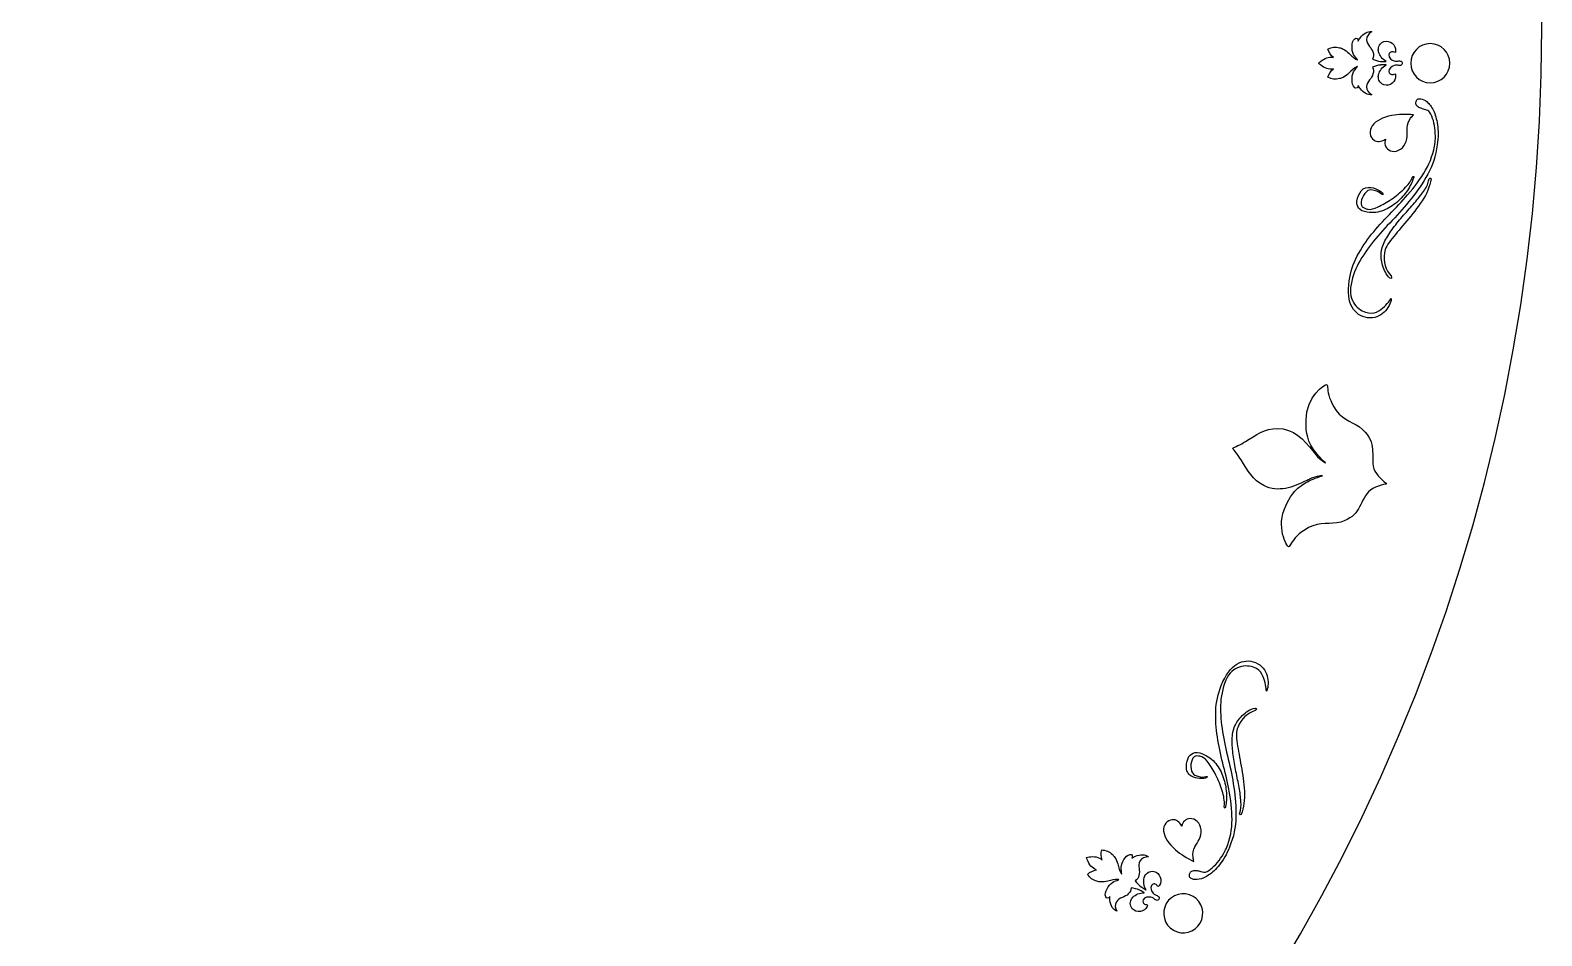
# Model space of a CAD drawing. Header units: centimetres. Extents: x -10.4 to 10.4, y -10.4 to 10.4.
# Drawn here: x 1.78 to 10.44, y -5.21 to -0.02 of the extents above; entities that cross this region are included whole.
import ezdxf

# ---------------------------------------------------------------- set-up
doc = ezdxf.new("R2010")
doc.units = ezdxf.units.CM
doc.header["$MEASUREMENT"] = 0
doc.layers.add('Camada 1', color=7, linetype='Continuous')

msp = doc.modelspace()

# ---------------------------------------------------------------- linework, layer by layer
at = {"layer": 'Camada 1'}
for points, knots in [([(-10.44189, 0), (-10.44189, 5.76691), (-5.76691, 10.44189), (0, 10.44189), (0, 10.44189), (5.76688, 10.44189), (10.44189, 5.76691), (10.44189, 0), (10.44189, 0), (10.44189, -5.76686), (5.76689, -10.44189), (0, -10.44189), (0, -10.44189), (-5.76691, -10.44189), (-10.44189, -5.76686), (-10.44189, 0)], [0, 0, 0, 0, 0.2, 0.2, 0.2, 0.2, 0.4, 0.4, 0.4, 0.4, 0.6, 0.6, 0.6, 0.6, 1, 1, 1, 1]), ([(9.64136, -0.20558), (9.64157, -0.19989), (9.63821, -0.19455), (9.63247, -0.19307), (9.63247, -0.19307), (9.62543, -0.19156), (9.61887, -0.19357), (9.61191, -0.19447), (9.61191, -0.19447), (9.6067, -0.19518), (9.60151, -0.19413), (9.59646, -0.19256), (9.59646, -0.19256), (9.5808, -0.18777), (9.56479, -0.17518), (9.56534, -0.15756), (9.56534, -0.15756), (9.5655, -0.15243), (9.56881, -0.14714), (9.57256, -0.14393), (9.57256, -0.14393), (9.57457, -0.14234), (9.57716, -0.14158), (9.5796, -0.14083), (9.5796, -0.14083), (9.58664, -0.13858), (9.59423, -0.1425), (9.59891, -0.14469), (9.59891, -0.14469), (9.60248, -0.14628), (9.60402, -0.13858), (9.60407, -0.13461), (9.60407, -0.13461), (9.60455, -0.11839), (9.59843, -0.10209), (9.58499, -0.09119), (9.58499, -0.09119), (9.57099, -0.08002), (9.55372, -0.07674), (9.53707, -0.08161), (9.53707, -0.08161), (9.53122, -0.08346), (9.52601, -0.08637), (9.52162, -0.09016), (9.52162, -0.09016), (9.51397, -0.0968), (9.50881, -0.10627), (9.50649, -0.11694), (9.50649, -0.11694), (9.50474, -0.12514), (9.50411, -0.13297), (9.50644, -0.14107), (9.50644, -0.14107), (9.50959, -0.15197), (9.51475, -0.16224), (9.52163, -0.17121), (9.52163, -0.17121), (9.52944, -0.18113), (9.53925, -0.18947), (9.55079, -0.19526), (9.55079, -0.19526), (9.55047, -0.1955), (9.55023, -0.19619), (9.54992, -0.19619), (9.54992, -0.19619), (9.54042, -0.19677), (9.53111, -0.19643), (9.52166, -0.19558), (9.52166, -0.19558), (9.52042, -0.19542), (9.51928, -0.19532), (9.51809, -0.19526), (9.51809, -0.19526), (9.50198, -0.1938), (9.48666, -0.18822), (9.47168, -0.18253), (9.47168, -0.18253), (9.48414, -0.15779), (9.47216, -0.13004), (9.45509, -0.10956), (9.45509, -0.10956), (9.44578, -0.09837), (9.43861, -0.08554), (9.43794, -0.07077), (9.43794, -0.07077), (9.43701, -0.05135), (9.45003, -0.03492), (9.46704, -0.02621), (9.46704, -0.02621), (9.46839, -0.02544), (9.46736, -0.0247), (9.46667, -0.0246), (9.46667, -0.0246), (9.455, -0.0232), (9.44373, -0.02632), (9.43349, -0.03159), (9.43349, -0.03159), (9.42079, -0.03807), (9.4105, -0.04757), (9.40198, -0.05863), (9.40198, -0.05863), (9.39753, -0.0645), (9.39283, -0.07189), (9.38928, -0.07845), (9.38928, -0.07845), (9.38912, -0.07596), (9.38928, -0.06816), (9.38349, -0.06453), (9.38349, -0.06453), (9.37936, -0.06191), (9.37434, -0.06199), (9.37074, -0.06501), (9.37074, -0.06501), (9.35719, -0.07565), (9.35497, -0.09314), (9.35404, -0.10898), (9.35404, -0.10898), (9.35322, -0.12509), (9.35626, -0.14078), (9.36309, -0.15552), (9.36309, -0.15552), (9.36873, -0.16751), (9.37746, -0.17685), (9.38619, -0.18677), (9.38619, -0.18677), (9.38701, -0.18778), (9.38386, -0.18727), (9.38288, -0.18685), (9.38288, -0.18685), (9.36423, -0.17796), (9.35137, -0.16269), (9.33626, -0.14846), (9.33626, -0.14846), (9.32597, -0.13891), (9.31533, -0.13057), (9.30282, -0.12454), (9.30282, -0.12454), (9.29626, -0.12115), (9.28943, -0.11869), (9.28242, -0.11692), (9.28242, -0.11692), (9.26035, -0.11131), (9.23649, -0.11356), (9.21638, -0.12483), (9.21638, -0.12483), (9.2203, -0.1443), (9.23358, -0.15986), (9.24755, -0.17357), (9.24755, -0.17357), (9.22088, -0.16635), (9.19551, -0.17812), (9.17437, -0.19527), (9.17437, -0.19527), (9.17003, -0.19876), (9.16656, -0.20178), (9.16278, -0.20556), (9.16278, -0.20556), (9.16656, -0.20932), (9.17011, -0.21247), (9.17437, -0.21575), (9.17437, -0.21575), (9.19546, -0.2329), (9.22078, -0.24491), (9.24755, -0.23758), (9.24755, -0.23758), (9.23355, -0.25123), (9.22032, -0.26679), (9.21633, -0.2864), (9.21633, -0.2864), (9.23639, -0.29762), (9.26036, -0.29958), (9.28237, -0.29423), (9.28237, -0.29423), (9.28946, -0.2924), (9.29626, -0.28978), (9.30282, -0.28666), (9.30282, -0.28666), (9.31528, -0.2806), (9.32597, -0.27224), (9.33626, -0.26264), (9.33626, -0.26264), (9.35139, -0.24854), (9.36423, -0.23319), (9.38288, -0.22433), (9.38288, -0.22433), (9.38396, -0.22383), (9.38701, -0.22338), (9.38613, -0.22441), (9.38613, -0.22441), (9.37745, -0.23444), (9.36872, -0.24375), (9.36308, -0.25558), (9.36308, -0.25558), (9.3562, -0.2705), (9.35321, -0.28614), (9.35403, -0.30238), (9.35403, -0.30238), (9.35496, -0.31807), (9.35718, -0.33548), (9.37073, -0.34617), (9.37073, -0.34617), (9.37435, -0.34916), (9.37936, -0.34937), (9.38348, -0.34665), (9.38348, -0.34665), (9.38927, -0.34292), (9.38912, -0.33525), (9.38927, -0.33265), (9.38927, -0.33265), (9.39274, -0.33924), (9.39755, -0.3467), (9.40197, -0.35257), (9.40197, -0.35257), (9.41049, -0.36371), (9.42083, -0.37305), (9.43348, -0.37953), (9.43348, -0.37953), (9.44372, -0.3848), (9.45499, -0.38802), (9.46666, -0.38654), (9.46666, -0.38654), (9.46732, -0.38646), (9.46835, -0.38561), (9.46703, -0.38498), (9.46703, -0.38498), (9.45002, -0.37633), (9.437, -0.35974), (9.43782, -0.34034), (9.43782, -0.34034), (9.43859, -0.32563), (9.44578, -0.3128), (9.45507, -0.30163), (9.45507, -0.30163), (9.47203, -0.28102), (9.48412, -0.25337), (9.47166, -0.22871), (9.47166, -0.22871), (9.48664, -0.22294), (9.50195, -0.21739), (9.51802, -0.21596), (9.51802, -0.21596), (9.51926, -0.2158), (9.5204, -0.21577), (9.52164, -0.21564), (9.52164, -0.21564), (9.53114, -0.21477), (9.5404, -0.21442), (9.55, -0.21495), (9.55, -0.21495), (9.55021, -0.21492), (9.55048, -0.21569), (9.55077, -0.21606), (9.55077, -0.21606), (9.53923, -0.22156), (9.52942, -0.22987), (9.52161, -0.24), (9.52161, -0.24), (9.51473, -0.24884), (9.50947, -0.25918), (9.50642, -0.27008), (9.50642, -0.27008), (9.50409, -0.2781), (9.50473, -0.28601), (9.50647, -0.29432), (9.50647, -0.29432), (9.5088, -0.30485), (9.51396, -0.31422), (9.5216, -0.32099), (9.5216, -0.32099), (9.52599, -0.32485), (9.5312, -0.3279), (9.53705, -0.32954), (9.53705, -0.32954), (9.55369, -0.33451), (9.57089, -0.33113), (9.58491, -0.31991), (9.58491, -0.31991), (9.59851, -0.30917), (9.6046, -0.29271), (9.60399, -0.27639), (9.60399, -0.27639), (9.60399, -0.27261), (9.60243, -0.2648), (9.59888, -0.26652), (9.59888, -0.26652), (9.59417, -0.26864), (9.58658, -0.27261), (9.57964, -0.2703), (9.57964, -0.2703), (9.5771, -0.26948), (9.57453, -0.26882), (9.5726, -0.26715), (9.5726, -0.26715), (9.56874, -0.2639), (9.56543, -0.25884), (9.56532, -0.2536), (9.56532, -0.2536), (9.56471, -0.23608), (9.58072, -0.22336), (9.59633, -0.21857), (9.59633, -0.21857), (9.60144, -0.21706), (9.60662, -0.2159), (9.61194, -0.21666), (9.61194, -0.21666), (9.61882, -0.21774), (9.62543, -0.21957), (9.63234, -0.21801), (9.63234, -0.21801), (9.63822, -0.21659), (9.64158, -0.21106), (9.64136, -0.20558)], [0, 0, 0, 0, 0.0126582, 0.0126582, 0.0126582, 0.0126582, 0.0253165, 0.0253165, 0.0253165, 0.0253165, 0.0379747, 0.0379747, 0.0379747, 0.0379747, 0.0506329, 0.0506329, 0.0506329, 0.0506329, 0.0632911, 0.0632911, 0.0632911, 0.0632911, 0.0759494, 0.0759494, 0.0759494, 0.0759494, 0.0886076, 0.0886076, 0.0886076, 0.0886076, 0.1012658, 0.1012658, 0.1012658, 0.1012658, 0.1139241, 0.1139241, 0.1139241, 0.1139241, 0.1265823, 0.1265823, 0.1265823, 0.1265823, 0.1392405, 0.1392405, 0.1392405, 0.1392405, 0.1518987, 0.1518987, 0.1518987, 0.1518987, 0.164557, 0.164557, 0.164557, 0.164557, 0.1772152, 0.1772152, 0.1772152, 0.1772152, 0.1898734, 0.1898734, 0.1898734, 0.1898734, 0.2025316, 0.2025316, 0.2025316, 0.2025316, 0.2151899, 0.2151899, 0.2151899, 0.2151899, 0.2278481, 0.2278481, 0.2278481, 0.2278481, 0.2405063, 0.2405063, 0.2405063, 0.2405063, 0.2531646, 0.2531646, 0.2531646, 0.2531646, 0.2658228, 0.2658228, 0.2658228, 0.2658228, 0.278481, 0.278481, 0.278481, 0.278481, 0.2911392, 0.2911392, 0.2911392, 0.2911392, 0.3037975, 0.3037975, 0.3037975, 0.3037975, 0.3164557, 0.3164557, 0.3164557, 0.3164557, 0.3291139, 0.3291139, 0.3291139, 0.3291139, 0.3417722, 0.3417722, 0.3417722, 0.3417722, 0.3544304, 0.3544304, 0.3544304, 0.3544304, 0.3670886, 0.3670886, 0.3670886, 0.3670886, 0.3797468, 0.3797468, 0.3797468, 0.3797468, 0.3924051, 0.3924051, 0.3924051, 0.3924051, 0.4050633, 0.4050633, 0.4050633, 0.4050633, 0.4177215, 0.4177215, 0.4177215, 0.4177215, 0.4303797, 0.4303797, 0.4303797, 0.4303797, 0.443038, 0.443038, 0.443038, 0.443038, 0.4556962, 0.4556962, 0.4556962, 0.4556962, 0.4683544, 0.4683544, 0.4683544, 0.4683544, 0.4810127, 0.4810127, 0.4810127, 0.4810127, 0.4936709, 0.4936709, 0.4936709, 0.4936709, 0.5063291, 0.5063291, 0.5063291, 0.5063291, 0.5189873, 0.5189873, 0.5189873, 0.5189873, 0.5316456, 0.5316456, 0.5316456, 0.5316456, 0.5443038, 0.5443038, 0.5443038, 0.5443038, 0.556962, 0.556962, 0.556962, 0.556962, 0.5696203, 0.5696203, 0.5696203, 0.5696203, 0.5822785, 0.5822785, 0.5822785, 0.5822785, 0.5949367, 0.5949367, 0.5949367, 0.5949367, 0.6075949, 0.6075949, 0.6075949, 0.6075949, 0.6202532, 0.6202532, 0.6202532, 0.6202532, 0.6329114, 0.6329114, 0.6329114, 0.6329114, 0.6455696, 0.6455696, 0.6455696, 0.6455696, 0.6582278, 0.6582278, 0.6582278, 0.6582278, 0.6708861, 0.6708861, 0.6708861, 0.6708861, 0.6835443, 0.6835443, 0.6835443, 0.6835443, 0.6962025, 0.6962025, 0.6962025, 0.6962025, 0.7088608, 0.7088608, 0.7088608, 0.7088608, 0.721519, 0.721519, 0.721519, 0.721519, 0.7341772, 0.7341772, 0.7341772, 0.7341772, 0.7468354, 0.7468354, 0.7468354, 0.7468354, 0.7594937, 0.7594937, 0.7594937, 0.7594937, 0.7721519, 0.7721519, 0.7721519, 0.7721519, 0.7848101, 0.7848101, 0.7848101, 0.7848101, 0.7974684, 0.7974684, 0.7974684, 0.7974684, 0.8101266, 0.8101266, 0.8101266, 0.8101266, 0.8227848, 0.8227848, 0.8227848, 0.8227848, 0.835443, 0.835443, 0.835443, 0.835443, 0.8481013, 0.8481013, 0.8481013, 0.8481013, 0.8607595, 0.8607595, 0.8607595, 0.8607595, 0.8734177, 0.8734177, 0.8734177, 0.8734177, 0.8860759, 0.8860759, 0.8860759, 0.8860759, 0.8987342, 0.8987342, 0.8987342, 0.8987342, 0.9113924, 0.9113924, 0.9113924, 0.9113924, 0.9240506, 0.9240506, 0.9240506, 0.9240506, 0.9367089, 0.9367089, 0.9367089, 0.9367089, 0.9493671, 0.9493671, 0.9493671, 0.9493671, 0.9620253, 0.9620253, 0.9620253, 0.9620253, 0.9746835, 0.9746835, 0.9746835, 0.9746835, 1, 1, 1, 1]), ([(9.80265, -0.31766), (9.74068, -0.31763), (9.69052, -0.26747), (9.69052, -0.2055), (9.69052, -0.2055), (9.69052, -0.14367), (9.74069, -0.09348), (9.80265, -0.09353), (9.80265, -0.09353), (9.86456, -0.0935), (9.91478, -0.14364), (9.91467, -0.20558), (9.91467, -0.20558), (9.91478, -0.26747), (9.86457, -0.31761), (9.80265, -0.31766)], [0, 0, 0, 0, 0.2, 0.2, 0.2, 0.2, 0.4, 0.4, 0.4, 0.4, 0.6, 0.6, 0.6, 0.6, 1, 1, 1, 1]), ([(9.84276, -0.67419), (9.84885, -0.62958), (9.84943, -0.59095), (9.844, -0.55833), (9.844, -0.55833), (9.83908, -0.52568), (9.83114, -0.49853), (9.82053, -0.47686), (9.82053, -0.47686), (9.81008, -0.45503), (9.79793, -0.43876), (9.78452, -0.4277), (9.78452, -0.4277), (9.77113, -0.41659), (9.7592, -0.41034), (9.74867, -0.40894), (9.74867, -0.40894), (9.74015, -0.40878), (9.73364, -0.40973), (9.72938, -0.41214), (9.72938, -0.41214), (9.72525, -0.41444), (9.72239, -0.42129), (9.72086, -0.43267), (9.72086, -0.43267), (9.71972, -0.44024), (9.72237, -0.44656), (9.72829, -0.4518), (9.72829, -0.4518), (9.7343, -0.45696), (9.74099, -0.46111), (9.74835, -0.46408), (9.74835, -0.46408), (9.75568, -0.46683), (9.76261, -0.4694), (9.76923, -0.47122), (9.76923, -0.47122), (9.77574, -0.47307), (9.77942, -0.4741), (9.78034, -0.47416), (9.78034, -0.47416), (9.79074, -0.47572), (9.79963, -0.48361), (9.8068, -0.49813), (9.8068, -0.49813), (9.81397, -0.51276), (9.81961, -0.52959), (9.82365, -0.54906), (9.82365, -0.54906), (9.82778, -0.5684), (9.83042, -0.58835), (9.83161, -0.60888), (9.83161, -0.60888), (9.83248, -0.62928), (9.83209, -0.64656), (9.83021, -0.66087), (9.83021, -0.66087), (9.82225, -0.71778), (9.80417, -0.77041), (9.77579, -0.81869), (9.77579, -0.81869), (9.74748, -0.86692), (9.71322, -0.91413), (9.67305, -0.95979), (9.67305, -0.95979), (9.63992, -0.99781), (9.60489, -1.03538), (9.5683, -1.07237), (9.5683, -1.07237), (9.53192, -1.10939), (9.49792, -1.14759), (9.46638, -1.18667), (9.46638, -1.18667), (9.435, -1.22583), (9.40751, -1.26734), (9.38412, -1.31089), (9.38412, -1.31089), (9.36076, -1.3546), (9.34546, -1.40212), (9.33843, -1.45334), (9.33843, -1.45334), (9.32949, -1.51888), (9.33486, -1.56907), (9.35475, -1.60431), (9.35475, -1.60431), (9.37444, -1.63945), (9.40383, -1.65956), (9.4428, -1.66495), (9.4428, -1.66495), (9.46275, -1.66765), (9.48058, -1.6658), (9.49654, -1.65923), (9.49654, -1.65923), (9.51242, -1.65272), (9.52604, -1.6441), (9.53774, -1.63296), (9.53774, -1.63296), (9.54946, -1.62206), (9.55893, -1.60954), (9.56616, -1.59557), (9.56616, -1.59557), (9.57333, -1.5816), (9.57793, -1.5689), (9.57944, -1.5575), (9.57944, -1.5575), (9.58015, -1.55186), (9.57798, -1.55332), (9.57304, -1.56165), (9.57304, -1.56165), (9.56804, -1.57014), (9.55976, -1.58051), (9.54849, -1.59247), (9.54849, -1.59247), (9.53722, -1.60438), (9.52338, -1.61557), (9.50695, -1.62586), (9.50695, -1.62586), (9.49047, -1.63631), (9.47128, -1.63983), (9.44954, -1.63689), (9.44954, -1.63689), (9.43816, -1.63528), (9.42573, -1.6311), (9.41207, -1.62445), (9.41207, -1.62445), (9.39852, -1.61773), (9.38654, -1.6086), (9.37601, -1.59704), (9.37601, -1.59704), (9.36543, -1.58537), (9.35715, -1.57085), (9.3509, -1.55299), (9.3509, -1.55299), (9.34471, -1.53516), (9.34299, -1.51492), (9.34619, -1.49211), (9.34619, -1.49211), (9.35312, -1.44184), (9.36842, -1.39509), (9.39223, -1.35196), (9.39223, -1.35196), (9.41599, -1.30878), (9.44459, -1.267), (9.47761, -1.22668), (9.47761, -1.22668), (9.51074, -1.18628), (9.54645, -1.14648), (9.58469, -1.10714), (9.58469, -1.10714), (9.62292, -1.06801), (9.65906, -1.0266), (9.69317, -0.98287), (9.69317, -0.98287), (9.72923, -0.93845), (9.76093, -0.89162), (9.78861, -0.84222), (9.78861, -0.84222), (9.81615, -0.79277), (9.83427, -0.73681), (9.84276, -0.67419), (9.84276, -0.67419), (9.84276, -0.67419), (9.84276, -0.67419), (9.84276, -0.67419)], [0, 0, 0, 0, 0.0238095, 0.0238095, 0.0238095, 0.0238095, 0.047619, 0.047619, 0.047619, 0.047619, 0.0714286, 0.0714286, 0.0714286, 0.0714286, 0.0952381, 0.0952381, 0.0952381, 0.0952381, 0.1190476, 0.1190476, 0.1190476, 0.1190476, 0.1428571, 0.1428571, 0.1428571, 0.1428571, 0.1666667, 0.1666667, 0.1666667, 0.1666667, 0.1904762, 0.1904762, 0.1904762, 0.1904762, 0.2142857, 0.2142857, 0.2142857, 0.2142857, 0.2380952, 0.2380952, 0.2380952, 0.2380952, 0.2619048, 0.2619048, 0.2619048, 0.2619048, 0.2857143, 0.2857143, 0.2857143, 0.2857143, 0.3095238, 0.3095238, 0.3095238, 0.3095238, 0.3333333, 0.3333333, 0.3333333, 0.3333333, 0.3571429, 0.3571429, 0.3571429, 0.3571429, 0.3809524, 0.3809524, 0.3809524, 0.3809524, 0.4047619, 0.4047619, 0.4047619, 0.4047619, 0.4285714, 0.4285714, 0.4285714, 0.4285714, 0.452381, 0.452381, 0.452381, 0.452381, 0.4761905, 0.4761905, 0.4761905, 0.4761905, 0.5, 0.5, 0.5, 0.5, 0.5238095, 0.5238095, 0.5238095, 0.5238095, 0.547619, 0.547619, 0.547619, 0.547619, 0.5714286, 0.5714286, 0.5714286, 0.5714286, 0.5952381, 0.5952381, 0.5952381, 0.5952381, 0.6190476, 0.6190476, 0.6190476, 0.6190476, 0.6428571, 0.6428571, 0.6428571, 0.6428571, 0.6666667, 0.6666667, 0.6666667, 0.6666667, 0.6904762, 0.6904762, 0.6904762, 0.6904762, 0.7142857, 0.7142857, 0.7142857, 0.7142857, 0.7380952, 0.7380952, 0.7380952, 0.7380952, 0.7619048, 0.7619048, 0.7619048, 0.7619048, 0.7857143, 0.7857143, 0.7857143, 0.7857143, 0.8095238, 0.8095238, 0.8095238, 0.8095238, 0.8333333, 0.8333333, 0.8333333, 0.8333333, 0.8571429, 0.8571429, 0.8571429, 0.8571429, 0.8809524, 0.8809524, 0.8809524, 0.8809524, 0.9047619, 0.9047619, 0.9047619, 0.9047619, 0.9285714, 0.9285714, 0.9285714, 0.9285714, 0.952381, 0.952381, 0.952381, 0.952381, 1, 1, 1, 1]), ([(9.47031, -0.56422), (9.49185, -0.53501), (9.52947, -0.51556), (9.58313, -0.5058), (9.58313, -0.5058), (9.62044, -0.499), (9.66179, -0.49736), (9.70711, -0.50067), (9.70711, -0.50067), (9.70065, -0.50707), (9.69497, -0.51353), (9.69004, -0.52017), (9.69004, -0.52017), (9.67753, -0.53705), (9.67073, -0.55565), (9.66964, -0.57549), (9.66964, -0.57549), (9.66996, -0.59229), (9.67035, -0.60912), (9.67083, -0.62571), (9.67083, -0.62571), (9.66996, -0.64534), (9.66369, -0.66323), (9.65181, -0.67921), (9.65181, -0.67921), (9.64009, -0.69501), (9.62596, -0.70498), (9.60937, -0.70921), (9.60937, -0.70921), (9.59283, -0.71339), (9.57781, -0.71101), (9.56426, -0.70204), (9.56426, -0.70204), (9.55489, -0.6959), (9.54849, -0.68738), (9.54479, -0.67643), (9.54479, -0.67643), (9.54077, -0.6646), (9.54122, -0.65286), (9.54635, -0.64135), (9.54635, -0.64135), (9.52071, -0.65688), (9.49859, -0.65857), (9.48015, -0.64632), (9.48015, -0.64632), (9.46764, -0.63806), (9.46031, -0.62613), (9.45803, -0.61044), (9.45803, -0.61044), (9.4556, -0.59402), (9.45967, -0.57859), (9.47031, -0.56422)], [0, 0, 0, 0, 0.0714286, 0.0714286, 0.0714286, 0.0714286, 0.1428571, 0.1428571, 0.1428571, 0.1428571, 0.2142857, 0.2142857, 0.2142857, 0.2142857, 0.2857143, 0.2857143, 0.2857143, 0.2857143, 0.3571429, 0.3571429, 0.3571429, 0.3571429, 0.4285714, 0.4285714, 0.4285714, 0.4285714, 0.5, 0.5, 0.5, 0.5, 0.5714286, 0.5714286, 0.5714286, 0.5714286, 0.6428571, 0.6428571, 0.6428571, 0.6428571, 0.7142857, 0.7142857, 0.7142857, 0.7142857, 0.7857143, 0.7857143, 0.7857143, 0.7857143, 0.8571429, 0.8571429, 0.8571429, 0.8571429, 1, 1, 1, 1]), ([(9.4066, -1.00002), (9.40866, -0.98388), (9.4157, -0.96824), (9.42742, -0.9529), (9.42742, -0.9529), (9.43925, -0.93753), (9.45129, -0.93081), (9.46359, -0.93247), (9.46359, -0.93247), (9.48933, -0.93599), (9.5068, -0.9421), (9.51619, -0.95051), (9.51619, -0.95051), (9.52569, -0.95914), (9.53066, -0.96197), (9.53103, -0.95921), (9.53103, -0.95921), (9.5319, -0.95257), (9.52457, -0.94453), (9.50896, -0.93513), (9.50896, -0.93513), (9.4934, -0.92574), (9.47837, -0.92005), (9.46422, -0.91806), (9.46422, -0.91806), (9.43951, -0.91473), (9.42051, -0.92097), (9.40712, -0.93698), (9.40712, -0.93698), (9.39384, -0.95312), (9.38553, -0.97299), (9.38217, -0.99675), (9.38217, -0.99675), (9.38026, -1.01096), (9.38357, -1.02421), (9.39209, -1.03654), (9.39209, -1.03654), (9.40056, -1.04874), (9.41704, -1.05667), (9.44181, -1.06006), (9.44181, -1.06006), (9.47499, -1.06451), (9.50589, -1.06112), (9.53463, -1.04958), (9.53463, -1.04958), (9.56331, -1.03802), (9.58916, -1.02222), (9.61221, -1.00214), (9.61221, -1.00214), (9.6352, -0.98211), (9.65499, -0.95975), (9.67153, -0.93491), (9.67153, -0.93491), (9.68796, -0.9102), (9.6996, -0.88657), (9.70646, -0.86432), (9.70646, -0.86432), (9.70895, -0.8608), (9.7095, -0.85771), (9.70852, -0.85519), (9.70852, -0.85519), (9.70738, -0.85262), (9.70445, -0.85487), (9.69963, -0.86194), (9.69963, -0.86194), (9.69106, -0.88205), (9.67555, -0.90306), (9.65322, -0.9252), (9.65322, -0.9252), (9.63073, -0.94724), (9.60626, -0.96735), (9.57964, -0.98547), (9.57964, -0.98547), (9.55292, -1.00349), (9.5276, -1.01804), (9.50341, -1.02931), (9.50341, -1.02931), (9.47896, -1.04045), (9.46031, -1.04516), (9.44703, -1.04336), (9.44703, -1.04336), (9.43938, -1.04225), (9.43018, -1.03913), (9.41928, -1.03373), (9.41928, -1.03373), (9.40848, -1.02836), (9.40417, -1.01706), (9.4066, -1.00002), (9.4066, -1.00002), (9.4066, -1.00002), (9.4066, -1.00002), (9.4066, -1.00002)], [0, 0, 0, 0, 0.0416667, 0.0416667, 0.0416667, 0.0416667, 0.0833333, 0.0833333, 0.0833333, 0.0833333, 0.125, 0.125, 0.125, 0.125, 0.1666667, 0.1666667, 0.1666667, 0.1666667, 0.2083333, 0.2083333, 0.2083333, 0.2083333, 0.25, 0.25, 0.25, 0.25, 0.2916667, 0.2916667, 0.2916667, 0.2916667, 0.3333333, 0.3333333, 0.3333333, 0.3333333, 0.375, 0.375, 0.375, 0.375, 0.4166667, 0.4166667, 0.4166667, 0.4166667, 0.4583333, 0.4583333, 0.4583333, 0.4583333, 0.5, 0.5, 0.5, 0.5, 0.5416667, 0.5416667, 0.5416667, 0.5416667, 0.5833333, 0.5833333, 0.5833333, 0.5833333, 0.625, 0.625, 0.625, 0.625, 0.6666667, 0.6666667, 0.6666667, 0.6666667, 0.7083333, 0.7083333, 0.7083333, 0.7083333, 0.75, 0.75, 0.75, 0.75, 0.7916667, 0.7916667, 0.7916667, 0.7916667, 0.8333333, 0.8333333, 0.8333333, 0.8333333, 0.875, 0.875, 0.875, 0.875, 0.9166667, 0.9166667, 0.9166667, 0.9166667, 1, 1, 1, 1]), ([(9.57868, -1.42544), (9.54587, -1.38999), (9.53304, -1.34562), (9.54039, -1.29241), (9.54039, -1.29241), (9.54364, -1.26884), (9.55801, -1.24158), (9.58349, -1.21076), (9.58349, -1.21076), (9.60908, -1.17986), (9.63733, -1.14631), (9.66839, -1.11003), (9.66839, -1.11003), (9.69956, -1.0736), (9.72874, -1.03515), (9.75607, -0.99438), (9.75607, -0.99438), (9.78335, -0.95366), (9.80052, -0.91202), (9.80729, -0.86942), (9.80729, -0.86942), (9.80496, -0.86529), (9.80247, -0.86368), (9.79991, -0.8649), (9.79991, -0.8649), (9.79732, -0.86588), (9.79578, -0.86876), (9.79509, -0.87358), (9.79509, -0.87358), (9.79152, -0.89231), (9.78289, -0.91221), (9.7689, -0.9329), (9.7689, -0.9329), (9.7548, -0.95388), (9.73842, -0.97547), (9.71929, -0.99807), (9.71929, -0.99807), (9.70032, -1.02056), (9.67992, -1.04382), (9.6582, -1.06797), (9.6582, -1.06797), (9.63656, -1.0921), (9.61618, -1.11626), (9.59748, -1.14084), (9.59748, -1.14084), (9.57856, -1.16526), (9.56218, -1.19021), (9.54803, -1.21524), (9.54803, -1.21524), (9.53398, -1.24035), (9.52514, -1.26578), (9.52168, -1.29141), (9.52168, -1.29141), (9.52028, -1.30091), (9.52028, -1.31205), (9.52147, -1.3248), (9.52147, -1.3248), (9.52255, -1.33747), (9.52509, -1.35062), (9.52901, -1.3642), (9.52901, -1.3642), (9.53303, -1.37788), (9.53846, -1.39116), (9.54533, -1.40423), (9.54533, -1.40423), (9.55221, -1.41727), (9.56083, -1.42841), (9.57126, -1.43751), (9.57126, -1.43751), (9.57565, -1.44), (9.57859, -1.44), (9.57999, -1.43727), (9.57999, -1.43727), (9.58133, -1.43449), (9.58085, -1.43047), (9.57868, -1.42544), (9.57868, -1.42544), (9.57868, -1.42544), (9.57868, -1.42544), (9.57868, -1.42544)], [0, 0, 0, 0, 0.047619, 0.047619, 0.047619, 0.047619, 0.0952381, 0.0952381, 0.0952381, 0.0952381, 0.1428571, 0.1428571, 0.1428571, 0.1428571, 0.1904762, 0.1904762, 0.1904762, 0.1904762, 0.2380952, 0.2380952, 0.2380952, 0.2380952, 0.2857143, 0.2857143, 0.2857143, 0.2857143, 0.3333333, 0.3333333, 0.3333333, 0.3333333, 0.3809524, 0.3809524, 0.3809524, 0.3809524, 0.4285714, 0.4285714, 0.4285714, 0.4285714, 0.4761905, 0.4761905, 0.4761905, 0.4761905, 0.5238095, 0.5238095, 0.5238095, 0.5238095, 0.5714286, 0.5714286, 0.5714286, 0.5714286, 0.6190476, 0.6190476, 0.6190476, 0.6190476, 0.6666667, 0.6666667, 0.6666667, 0.6666667, 0.7142857, 0.7142857, 0.7142857, 0.7142857, 0.7619048, 0.7619048, 0.7619048, 0.7619048, 0.8095238, 0.8095238, 0.8095238, 0.8095238, 0.8571429, 0.8571429, 0.8571429, 0.8571429, 0.9047619, 0.9047619, 0.9047619, 0.9047619, 1, 1, 1, 1]), ([(9.09087, -2.25139), (9.09055, -2.29965), (9.08799, -2.35257), (9.13334, -2.41988), (9.13334, -2.41988), (9.14945, -2.44372), (9.17133, -2.46938), (9.20203, -2.49738), (9.20203, -2.49738), (9.20224, -2.49759), (9.17459, -2.48524), (9.14602, -2.44978), (9.14602, -2.44978), (9.14102, -2.44338), (9.1362, -2.43695), (9.13099, -2.43039), (9.13099, -2.43039), (9.07926, -2.36475), (9.01973, -2.29881), (8.92546, -2.29961), (8.92546, -2.29961), (8.85431, -2.30009), (8.80261, -2.33816), (8.74319, -2.37473), (8.74319, -2.37473), (8.71689, -2.39076), (8.67662, -2.40979), (8.674, -2.41034), (8.674, -2.41034), (8.67101, -2.41082), (8.66966, -2.41574), (8.67231, -2.41775), (8.67231, -2.41775), (8.67437, -2.41992), (8.70197, -2.45429), (8.71835, -2.48009), (8.71835, -2.48009), (8.75534, -2.53896), (8.78487, -2.59566), (8.84837, -2.62733), (8.84837, -2.62733), (8.93261, -2.66927), (9.01535, -2.63635), (9.09105, -2.59989), (9.09105, -2.59989), (9.09859, -2.59634), (9.10595, -2.59272), (9.11312, -2.58917), (9.11312, -2.58917), (9.15471, -2.56991), (9.18506, -2.57094), (9.18485, -2.57094), (9.18485, -2.57094), (9.14474, -2.58266), (9.1136, -2.59613), (9.08857, -2.6105), (9.08857, -2.6105), (9.01771, -2.6509), (8.99652, -2.69948), (8.97514, -2.74284), (8.97514, -2.74284), (8.91519, -2.86336), (8.97996, -2.97768), (8.99086, -2.97753), (8.99086, -2.97753), (8.99499, -2.97729), (8.99904, -2.9692), (9.00713, -2.95613), (9.00713, -2.95613), (9.02113, -2.93465), (9.04645, -2.89996), (9.10511, -2.8685), (9.10511, -2.8685), (9.1738, -2.83127), (9.22904, -2.85397), (9.28945, -2.83619), (9.28945, -2.83619), (9.40359, -2.80259), (9.39367, -2.7252), (9.44841, -2.6626), (9.44841, -2.6626), (9.47209, -2.63551), (9.5448, -2.61865), (9.54861, -2.61841), (9.54861, -2.61841), (9.55197, -2.61817), (9.55279, -2.61608), (9.54954, -2.61423), (9.54954, -2.61423), (9.54618, -2.61232), (9.48861, -2.56518), (9.47948, -2.53073), (9.47948, -2.53073), (9.45839, -2.45048), (9.50181, -2.38558), (9.41447, -2.30538), (9.41447, -2.30538), (9.36827, -2.26302), (9.30853, -2.25903), (9.26342, -2.1959), (9.26342, -2.1959), (9.22498, -2.14182), (9.21767, -2.0997), (9.2149, -2.07414), (9.2149, -2.07414), (9.21334, -2.05893), (9.21344, -2.04972), (9.20969, -2.04787), (9.20969, -2.04787), (9.20001, -2.04287), (9.09092, -2.11704), (9.09087, -2.25139)], [0, 0, 0, 0, 0.0344828, 0.0344828, 0.0344828, 0.0344828, 0.0689655, 0.0689655, 0.0689655, 0.0689655, 0.1034483, 0.1034483, 0.1034483, 0.1034483, 0.137931, 0.137931, 0.137931, 0.137931, 0.1724138, 0.1724138, 0.1724138, 0.1724138, 0.2068966, 0.2068966, 0.2068966, 0.2068966, 0.2413793, 0.2413793, 0.2413793, 0.2413793, 0.2758621, 0.2758621, 0.2758621, 0.2758621, 0.3103448, 0.3103448, 0.3103448, 0.3103448, 0.3448276, 0.3448276, 0.3448276, 0.3448276, 0.3793103, 0.3793103, 0.3793103, 0.3793103, 0.4137931, 0.4137931, 0.4137931, 0.4137931, 0.4482759, 0.4482759, 0.4482759, 0.4482759, 0.4827586, 0.4827586, 0.4827586, 0.4827586, 0.5172414, 0.5172414, 0.5172414, 0.5172414, 0.5517241, 0.5517241, 0.5517241, 0.5517241, 0.5862069, 0.5862069, 0.5862069, 0.5862069, 0.6206897, 0.6206897, 0.6206897, 0.6206897, 0.6551724, 0.6551724, 0.6551724, 0.6551724, 0.6896552, 0.6896552, 0.6896552, 0.6896552, 0.7241379, 0.7241379, 0.7241379, 0.7241379, 0.7586207, 0.7586207, 0.7586207, 0.7586207, 0.7931034, 0.7931034, 0.7931034, 0.7931034, 0.8275862, 0.8275862, 0.8275862, 0.8275862, 0.862069, 0.862069, 0.862069, 0.862069, 0.8965517, 0.8965517, 0.8965517, 0.8965517, 0.9310345, 0.9310345, 0.9310345, 0.9310345, 1, 1, 1, 1]), ([(8.65188, -4.70014), (8.67575, -4.64159), (8.6881, -4.58393), (8.68897, -4.52739), (8.68897, -4.52739), (8.68974, -4.47085), (8.68566, -4.41439), (8.67661, -4.35792), (8.67661, -4.35792), (8.66902, -4.30307), (8.65838, -4.24915), (8.64483, -4.19607), (8.64483, -4.19607), (8.63139, -4.14292), (8.62033, -4.09061), (8.61192, -4.03899), (8.61192, -4.03899), (8.60345, -3.98756), (8.59967, -3.93707), (8.6006, -3.88781), (8.6006, -3.88781), (8.60158, -3.8386), (8.61161, -3.79036), (8.63079, -3.74332), (8.63079, -3.74332), (8.63952, -3.72215), (8.65095, -3.70538), (8.66527, -3.69297), (8.66527, -3.69297), (8.67964, -3.68077), (8.69416, -3.67228), (8.70909, -3.66754), (8.70909, -3.66754), (8.72399, -3.66267), (8.73896, -3.66082), (8.75404, -3.66175), (8.75404, -3.66175), (8.76923, -3.66276), (8.78206, -3.66548), (8.79275, -3.66979), (8.79275, -3.66979), (8.81307, -3.67812), (8.82778, -3.6908), (8.83683, -3.70794), (8.83683, -3.70794), (8.84598, -3.72509), (8.85244, -3.7417), (8.85614, -3.75771), (8.85614, -3.75771), (8.86, -3.77369), (8.86193, -3.78676), (8.86204, -3.79666), (8.86204, -3.79666), (8.86225, -3.80637), (8.86328, -3.8087), (8.86551, -3.80346), (8.86551, -3.80346), (8.86985, -3.7928), (8.87239, -3.77959), (8.873, -3.76383), (8.873, -3.76383), (8.87382, -3.74806), (8.87181, -3.73253), (8.86721, -3.71724), (8.86721, -3.71724), (8.86255, -3.70179), (8.85501, -3.68742), (8.84459, -3.67382), (8.84459, -3.67382), (8.83406, -3.66011), (8.81953, -3.64972), (8.80093, -3.64207), (8.80093, -3.64207), (8.76455, -3.62731), (8.72899, -3.62993), (8.69433, -3.65056), (8.69433, -3.65056), (8.65956, -3.67101), (8.62969, -3.71197), (8.60477, -3.77309), (8.60477, -3.77309), (8.58519, -3.82106), (8.57463, -3.8698), (8.57305, -3.91925), (8.57305, -3.91925), (8.57149, -3.96875), (8.57451, -4.01836), (8.58215, -4.06803), (8.58215, -4.06803), (8.5899, -4.11764), (8.60035, -4.16778), (8.61332, -4.218), (8.61332, -4.218), (8.6265, -4.26835), (8.63803, -4.31836), (8.64785, -4.36786), (8.64785, -4.36786), (8.65968, -4.4275), (8.66579, -4.48544), (8.66613, -4.54148), (8.66613, -4.54148), (8.66661, -4.59747), (8.65605, -4.65202), (8.6343, -4.70531), (8.6343, -4.70531), (8.62877, -4.71862), (8.62054, -4.73383), (8.60959, -4.75106), (8.60959, -4.75106), (8.59832, -4.76821), (8.58602, -4.78413), (8.57279, -4.7989), (8.57279, -4.7989), (8.55951, -4.81366), (8.54623, -4.82549), (8.53273, -4.83462), (8.53273, -4.83462), (8.51924, -4.84356), (8.50752, -4.84605), (8.49786, -4.84211), (8.49786, -4.84211), (8.49693, -4.84163), (8.49326, -4.84071), (8.48669, -4.83909), (8.48669, -4.83909), (8.48008, -4.83732), (8.47285, -4.83615), (8.4651, -4.83486), (8.4651, -4.83486), (8.45724, -4.83378), (8.44933, -4.83401), (8.44163, -4.83544), (8.44163, -4.83544), (8.43372, -4.837), (8.42835, -4.84118), (8.42557, -4.84827), (8.42557, -4.84827), (8.42118, -4.85891), (8.4203, -4.86626), (8.42274, -4.87036), (8.42274, -4.87036), (8.42512, -4.87451), (8.43023, -4.87864), (8.43787, -4.8828), (8.43787, -4.8828), (8.44758, -4.88674), (8.46113, -4.88738), (8.47817, -4.88449), (8.47817, -4.88449), (8.49537, -4.88163), (8.51402, -4.87343), (8.53392, -4.85983), (8.53392, -4.85983), (8.55403, -4.84639), (8.57443, -4.82686), (8.59507, -4.80104), (8.59507, -4.80104), (8.61605, -4.77546), (8.63497, -4.7417), (8.65188, -4.70014), (8.65188, -4.70014), (8.65188, -4.70014), (8.65188, -4.70014), (8.65188, -4.70014)], [0, 0, 0, 0, 0.0238095, 0.0238095, 0.0238095, 0.0238095, 0.047619, 0.047619, 0.047619, 0.047619, 0.0714286, 0.0714286, 0.0714286, 0.0714286, 0.0952381, 0.0952381, 0.0952381, 0.0952381, 0.1190476, 0.1190476, 0.1190476, 0.1190476, 0.1428571, 0.1428571, 0.1428571, 0.1428571, 0.1666667, 0.1666667, 0.1666667, 0.1666667, 0.1904762, 0.1904762, 0.1904762, 0.1904762, 0.2142857, 0.2142857, 0.2142857, 0.2142857, 0.2380952, 0.2380952, 0.2380952, 0.2380952, 0.2619048, 0.2619048, 0.2619048, 0.2619048, 0.2857143, 0.2857143, 0.2857143, 0.2857143, 0.3095238, 0.3095238, 0.3095238, 0.3095238, 0.3333333, 0.3333333, 0.3333333, 0.3333333, 0.3571429, 0.3571429, 0.3571429, 0.3571429, 0.3809524, 0.3809524, 0.3809524, 0.3809524, 0.4047619, 0.4047619, 0.4047619, 0.4047619, 0.4285714, 0.4285714, 0.4285714, 0.4285714, 0.452381, 0.452381, 0.452381, 0.452381, 0.4761905, 0.4761905, 0.4761905, 0.4761905, 0.5, 0.5, 0.5, 0.5, 0.5238095, 0.5238095, 0.5238095, 0.5238095, 0.547619, 0.547619, 0.547619, 0.547619, 0.5714286, 0.5714286, 0.5714286, 0.5714286, 0.5952381, 0.5952381, 0.5952381, 0.5952381, 0.6190476, 0.6190476, 0.6190476, 0.6190476, 0.6428571, 0.6428571, 0.6428571, 0.6428571, 0.6666667, 0.6666667, 0.6666667, 0.6666667, 0.6904762, 0.6904762, 0.6904762, 0.6904762, 0.7142857, 0.7142857, 0.7142857, 0.7142857, 0.7380952, 0.7380952, 0.7380952, 0.7380952, 0.7619048, 0.7619048, 0.7619048, 0.7619048, 0.7857143, 0.7857143, 0.7857143, 0.7857143, 0.8095238, 0.8095238, 0.8095238, 0.8095238, 0.8333333, 0.8333333, 0.8333333, 0.8333333, 0.8571429, 0.8571429, 0.8571429, 0.8571429, 0.8809524, 0.8809524, 0.8809524, 0.8809524, 0.9047619, 0.9047619, 0.9047619, 0.9047619, 0.9285714, 0.9285714, 0.9285714, 0.9285714, 0.952381, 0.952381, 0.952381, 0.952381, 1, 1, 1, 1]), ([(8.79882, -3.91739), (8.80321, -3.91414), (8.80559, -3.91099), (8.80591, -3.90781), (8.80591, -3.90781), (8.80602, -3.90479), (8.80342, -3.90334), (8.79837, -3.90326), (8.79837, -3.90326), (8.78482, -3.90601), (8.77175, -3.9113), (8.75924, -3.91911), (8.75924, -3.91911), (8.74673, -3.92699), (8.73548, -3.93578), (8.72524, -3.94559), (8.72524, -3.94559), (8.71505, -3.95541), (8.70627, -3.96554), (8.69883, -3.97594), (8.69883, -3.97594), (8.69145, -3.98644), (8.68597, -3.99613), (8.68229, -4.00491), (8.68229, -4.00491), (8.67258, -4.02885), (8.66755, -4.05529), (8.66716, -4.0841), (8.66716, -4.0841), (8.66684, -4.11291), (8.66867, -4.14268), (8.6728, -4.17326), (8.6728, -4.17326), (8.67666, -4.20393), (8.68225, -4.23507), (8.68897, -4.26671), (8.68897, -4.26671), (8.69558, -4.29846), (8.70164, -4.32891), (8.70691, -4.35781), (8.70691, -4.35781), (8.71212, -4.38686), (8.71564, -4.4138), (8.71739, -4.4389), (8.71739, -4.4389), (8.719, -4.46393), (8.71662, -4.48549), (8.71025, -4.50348), (8.71025, -4.50348), (8.70845, -4.50803), (8.70845, -4.51129), (8.71009, -4.51343), (8.71009, -4.51343), (8.71178, -4.51568), (8.71469, -4.5156), (8.71877, -4.51319), (8.71877, -4.51319), (8.73412, -4.47295), (8.74028, -4.42821), (8.73692, -4.37931), (8.73692, -4.37931), (8.73361, -4.33031), (8.72755, -4.28242), (8.71882, -4.2353), (8.71882, -4.2353), (8.70993, -4.18844), (8.70228, -4.14524), (8.69556, -4.1056), (8.69556, -4.1056), (8.68895, -4.06628), (8.69019, -4.03546), (8.69913, -4.01337), (8.69913, -4.01337), (8.71942, -3.96367), (8.75263, -3.93168), (8.79882, -3.91739), (8.79882, -3.91739), (8.79882, -3.91739), (8.79882, -3.91739), (8.79882, -3.91739)], [0, 0, 0, 0, 0.047619, 0.047619, 0.047619, 0.047619, 0.0952381, 0.0952381, 0.0952381, 0.0952381, 0.1428571, 0.1428571, 0.1428571, 0.1428571, 0.1904762, 0.1904762, 0.1904762, 0.1904762, 0.2380952, 0.2380952, 0.2380952, 0.2380952, 0.2857143, 0.2857143, 0.2857143, 0.2857143, 0.3333333, 0.3333333, 0.3333333, 0.3333333, 0.3809524, 0.3809524, 0.3809524, 0.3809524, 0.4285714, 0.4285714, 0.4285714, 0.4285714, 0.4761905, 0.4761905, 0.4761905, 0.4761905, 0.5238095, 0.5238095, 0.5238095, 0.5238095, 0.5714286, 0.5714286, 0.5714286, 0.5714286, 0.6190476, 0.6190476, 0.6190476, 0.6190476, 0.6666667, 0.6666667, 0.6666667, 0.6666667, 0.7142857, 0.7142857, 0.7142857, 0.7142857, 0.7619048, 0.7619048, 0.7619048, 0.7619048, 0.8095238, 0.8095238, 0.8095238, 0.8095238, 0.8571429, 0.8571429, 0.8571429, 0.8571429, 0.9047619, 0.9047619, 0.9047619, 0.9047619, 1, 1, 1, 1]), ([(8.43695, -4.19976), (8.44351, -4.18383), (8.45288, -4.17611), (8.46486, -4.17698), (8.46486, -4.17698), (8.477, -4.17767), (8.4865, -4.17963), (8.4937, -4.18246), (8.4937, -4.18246), (8.50611, -4.18757), (8.52, -4.20101), (8.53545, -4.22278), (8.53545, -4.22278), (8.55074, -4.24463), (8.56553, -4.26998), (8.57964, -4.29887), (8.57964, -4.29887), (8.59358, -4.32784), (8.60485, -4.35761), (8.61319, -4.38788), (8.61319, -4.38788), (8.62147, -4.41823), (8.62441, -4.44418), (8.62171, -4.46588), (8.62171, -4.46588), (8.62237, -4.47437), (8.62388, -4.47779), (8.6261, -4.47617), (8.6261, -4.47617), (8.62827, -4.47448), (8.6292, -4.47154), (8.62888, -4.4672), (8.62888, -4.4672), (8.63404, -4.4445), (8.63576, -4.41823), (8.6338, -4.38857), (8.6338, -4.38857), (8.63205, -4.35888), (8.62615, -4.32959), (8.61623, -4.30073), (8.61623, -4.30073), (8.60626, -4.27184), (8.59173, -4.24517), (8.57271, -4.22091), (8.57271, -4.22091), (8.55363, -4.19659), (8.52852, -4.17813), (8.49752, -4.16545), (8.49752, -4.16545), (8.47437, -4.15595), (8.45617, -4.15455), (8.44275, -4.16087), (8.44275, -4.16087), (8.42926, -4.16727), (8.41981, -4.17709), (8.41428, -4.19037), (8.41428, -4.19037), (8.40528, -4.21254), (8.40261, -4.23395), (8.406, -4.25458), (8.406, -4.25458), (8.40962, -4.27511), (8.42285, -4.29011), (8.44601, -4.29953), (8.44601, -4.29953), (8.45924, -4.30485), (8.47506, -4.30749), (8.49324, -4.3071), (8.49324, -4.3071), (8.51144, -4.30678), (8.52187, -4.30355), (8.52446, -4.29736), (8.52446, -4.29736), (8.52544, -4.29466), (8.5198, -4.29466), (8.50731, -4.29736), (8.50731, -4.29736), (8.4949, -4.30001), (8.47662, -4.29662), (8.4527, -4.2868), (8.4527, -4.2868), (8.44116, -4.28206), (8.43415, -4.27018), (8.43151, -4.251), (8.43151, -4.251), (8.42899, -4.2319), (8.43084, -4.21473), (8.43695, -4.19976), (8.43695, -4.19976), (8.43695, -4.19976), (8.43695, -4.19976), (8.43695, -4.19976)], [0, 0, 0, 0, 0.0416667, 0.0416667, 0.0416667, 0.0416667, 0.0833333, 0.0833333, 0.0833333, 0.0833333, 0.125, 0.125, 0.125, 0.125, 0.1666667, 0.1666667, 0.1666667, 0.1666667, 0.2083333, 0.2083333, 0.2083333, 0.2083333, 0.25, 0.25, 0.25, 0.25, 0.2916667, 0.2916667, 0.2916667, 0.2916667, 0.3333333, 0.3333333, 0.3333333, 0.3333333, 0.375, 0.375, 0.375, 0.375, 0.4166667, 0.4166667, 0.4166667, 0.4166667, 0.4583333, 0.4583333, 0.4583333, 0.4583333, 0.5, 0.5, 0.5, 0.5, 0.5416667, 0.5416667, 0.5416667, 0.5416667, 0.5833333, 0.5833333, 0.5833333, 0.5833333, 0.625, 0.625, 0.625, 0.625, 0.6666667, 0.6666667, 0.6666667, 0.6666667, 0.7083333, 0.7083333, 0.7083333, 0.7083333, 0.75, 0.75, 0.75, 0.75, 0.7916667, 0.7916667, 0.7916667, 0.7916667, 0.8333333, 0.8333333, 0.8333333, 0.8333333, 0.875, 0.875, 0.875, 0.875, 0.9166667, 0.9166667, 0.9166667, 0.9166667, 1, 1, 1, 1]), ([(8.28688, -4.56285), (8.29664, -4.55041), (8.30905, -4.54367), (8.32392, -4.54282), (8.32392, -4.54282), (8.34604, -4.54144), (8.36422, -4.55396), (8.37869, -4.58015), (8.37869, -4.58015), (8.38009, -4.56769), (8.38557, -4.55729), (8.39491, -4.54901), (8.39491, -4.54901), (8.40364, -4.54144), (8.41351, -4.53726), (8.42457, -4.53663), (8.42457, -4.53663), (8.44079, -4.53555), (8.455, -4.54113), (8.4673, -4.55301), (8.4673, -4.55301), (8.4795, -4.56492), (8.48677, -4.58061), (8.48889, -4.60013), (8.48889, -4.60013), (8.49122, -4.61997), (8.48781, -4.6386), (8.4787, -4.6559), (8.4787, -4.6559), (8.46992, -4.67019), (8.46124, -4.68448), (8.45251, -4.69892), (8.45251, -4.69892), (8.44346, -4.7167), (8.44015, -4.73607), (8.44264, -4.7571), (8.44264, -4.7571), (8.44346, -4.7653), (8.44518, -4.77361), (8.44764, -4.78242), (8.44764, -4.78242), (8.4066, -4.76258), (8.37168, -4.74048), (8.34279, -4.71598), (8.34279, -4.71598), (8.30125, -4.68076), (8.27839, -4.64505), (8.27426, -4.60898), (8.27426, -4.60898), (8.2723, -4.59129), (8.27643, -4.57584), (8.28688, -4.56285)], [0, 0, 0, 0, 0.0714286, 0.0714286, 0.0714286, 0.0714286, 0.1428571, 0.1428571, 0.1428571, 0.1428571, 0.2142857, 0.2142857, 0.2142857, 0.2142857, 0.2857143, 0.2857143, 0.2857143, 0.2857143, 0.3571429, 0.3571429, 0.3571429, 0.3571429, 0.4285714, 0.4285714, 0.4285714, 0.4285714, 0.5, 0.5, 0.5, 0.5, 0.5714286, 0.5714286, 0.5714286, 0.5714286, 0.6428571, 0.6428571, 0.6428571, 0.6428571, 0.7142857, 0.7142857, 0.7142857, 0.7142857, 0.7857143, 0.7857143, 0.7857143, 0.7857143, 0.8571429, 0.8571429, 0.8571429, 0.8571429, 1, 1, 1, 1]), ([(8.24682, -4.99872), (8.24992, -4.99393), (8.24965, -4.98753), (8.24542, -4.98343), (8.24542, -4.98343), (8.2401, -4.97864), (8.23338, -4.97711), (8.22698, -4.97438), (8.22698, -4.97438), (8.22201, -4.9724), (8.21809, -4.96882), (8.21447, -4.96499), (8.21447, -4.96499), (8.2033, -4.953), (8.19576, -4.93409), (8.20502, -4.91919), (8.20502, -4.91919), (8.20777, -4.91477), (8.2133, -4.91183), (8.21814, -4.91099), (8.21814, -4.91099), (8.22063, -4.91059), (8.22325, -4.91123), (8.22579, -4.91181), (8.22579, -4.91181), (8.23301, -4.91337), (8.23762, -4.92054), (8.24058, -4.9248), (8.24058, -4.9248), (8.24291, -4.92795), (8.24807, -4.92202), (8.25008, -4.91864), (8.25008, -4.91864), (8.25865, -4.90486), (8.26151, -4.88766), (8.25524, -4.87152), (8.25524, -4.87152), (8.24873, -4.85482), (8.23545, -4.84339), (8.2186, -4.83929), (8.2186, -4.83929), (8.21259, -4.83789), (8.20667, -4.83781), (8.20093, -4.83889), (8.20093, -4.83889), (8.19106, -4.8409), (8.18175, -4.84646), (8.17442, -4.8545), (8.17442, -4.8545), (8.16878, -4.86074), (8.16429, -4.86723), (8.16233, -4.87543), (8.16233, -4.87543), (8.15958, -4.88641), (8.15897, -4.89792), (8.16048, -4.90911), (8.16048, -4.90911), (8.16223, -4.92162), (8.16657, -4.93377), (8.17366, -4.94448), (8.17366, -4.94448), (8.17318, -4.94456), (8.17268, -4.94504), (8.17242, -4.94488), (8.17242, -4.94488), (8.16395, -4.94065), (8.15599, -4.93567), (8.14829, -4.9302), (8.14829, -4.9302), (8.14726, -4.92943), (8.14633, -4.92872), (8.14535, -4.92819), (8.14535, -4.92819), (8.13212, -4.91885), (8.12164, -4.90634), (8.11151, -4.8939), (8.11151, -4.8939), (8.13461, -4.87869), (8.13818, -4.84871), (8.13358, -4.82244), (8.13358, -4.82244), (8.1312, -4.80807), (8.13136, -4.79339), (8.13818, -4.78027), (8.13818, -4.78027), (8.14712, -4.76297), (8.1666, -4.75532), (8.18562, -4.75625), (8.18562, -4.75625), (8.18713, -4.75625), (8.1867, -4.75509), (8.18615, -4.75469), (8.18615, -4.75469), (8.17676, -4.74757), (8.16538, -4.74472), (8.15395, -4.74411), (8.15395, -4.74411), (8.13964, -4.74342), (8.12604, -4.74652), (8.11312, -4.75184), (8.11312, -4.75184), (8.10624, -4.75462), (8.09854, -4.75872), (8.09219, -4.76258), (8.09219, -4.76258), (8.09327, -4.76033), (8.0973, -4.75369), (8.09415, -4.74768), (8.09415, -4.74768), (8.09187, -4.74334), (8.08748, -4.74088), (8.08283, -4.74173), (8.08283, -4.74173), (8.06576, -4.74411), (8.05513, -4.75816), (8.0464, -4.77139), (8.0464, -4.77139), (8.03756, -4.78491), (8.0324, -4.80004), (8.03095, -4.81626), (8.03095, -4.81626), (8.02987, -4.82938), (8.0327, -4.84192), (8.03534, -4.85481), (8.03534, -4.85481), (8.03555, -4.85613), (8.03312, -4.85412), (8.0324, -4.85325), (8.0324, -4.85325), (8.02073, -4.83624), (8.01721, -4.81655), (8.01131, -4.79668), (8.01131, -4.79668), (8.00713, -4.78324), (8.00205, -4.77075), (7.99424, -4.75921), (7.99424, -4.75921), (7.99027, -4.75305), (7.98556, -4.74749), (7.9804, -4.74246), (7.9804, -4.74246), (7.96402, -4.72653), (7.94222, -4.71656), (7.9192, -4.71627), (7.9192, -4.71627), (7.91285, -4.73511), (7.91655, -4.75522), (7.92185, -4.77406), (7.92185, -4.77406), (7.90238, -4.75453), (7.87446, -4.75205), (7.84758, -4.75631), (7.84758, -4.75631), (7.8421, -4.75716), (7.83755, -4.758), (7.83245, -4.75938), (7.83245, -4.75938), (7.83385, -4.76457), (7.83528, -4.76904), (7.83742, -4.77406), (7.83742, -4.77406), (7.84708, -4.79941), (7.86306, -4.82251), (7.88986, -4.82954), (7.88986, -4.82954), (7.87084, -4.83436), (7.85168, -4.84121), (7.8384, -4.85621), (7.8384, -4.85621), (7.85012, -4.87597), (7.86991, -4.88965), (7.89174, -4.896), (7.89174, -4.896), (7.89878, -4.89798), (7.90595, -4.89907), (7.9132, -4.8997), (7.9132, -4.8997), (7.92696, -4.90063), (7.94048, -4.89877), (7.95424, -4.89563), (7.95424, -4.89563), (7.97435, -4.89097), (7.99321, -4.88404), (8.01372, -4.88573), (8.01372, -4.88573), (8.01491, -4.88581), (8.01785, -4.88697), (8.0165, -4.88742), (8.0165, -4.88742), (8.00399, -4.89173), (7.99168, -4.89546), (7.98094, -4.90287), (7.98094, -4.90287), (7.9675, -4.91234), (7.95707, -4.92435), (7.94972, -4.93885), (7.94972, -4.93885), (7.94268, -4.9529), (7.93594, -4.96914), (7.94223, -4.98513), (7.94223, -4.98513), (7.9439, -4.98952), (7.94824, -4.99225), (7.95308, -4.99193), (7.95308, -4.99193), (7.95996, -4.99161), (7.96366, -4.98481), (7.96512, -4.98264), (7.96512, -4.98264), (7.9648, -4.99013), (7.96517, -4.99894), (7.9662, -5.00629), (7.9662, -5.00629), (7.96795, -5.02018), (7.97221, -5.03349), (7.97998, -5.0454), (7.97998, -5.0454), (7.98617, -5.05506), (7.99429, -5.0635), (8.00519, -5.06802), (8.00519, -5.06802), (8.0058, -5.06834), (8.0071, -5.0681), (8.00627, -5.06686), (8.00627, -5.06686), (7.99587, -5.05088), (7.99288, -5.03), (8.00333, -5.01363), (8.00333, -5.01363), (8.01129, -5.00127), (8.02394, -4.99379), (8.03754, -4.98876), (8.03754, -4.98876), (8.0626, -4.97942), (8.08683, -4.96143), (8.08845, -4.93394), (8.08845, -4.93394), (8.10422, -4.9364), (8.12028, -4.93926), (8.13496, -4.94606), (8.13496, -4.94606), (8.13604, -4.94654), (8.13708, -4.94707), (8.13821, -4.94762), (8.13821, -4.94762), (8.14689, -4.95154), (8.15517, -4.95595), (8.16311, -4.96114), (8.16311, -4.96114), (8.16332, -4.9613), (8.16316, -4.96207), (8.16327, -4.96254), (8.16327, -4.96254), (8.15052, -4.96153), (8.13784, -4.96386), (8.12602, -4.9687), (8.12602, -4.9687), (8.11567, -4.97296), (8.10602, -4.9792), (8.09782, -4.98717), (8.09782, -4.98717), (8.09181, -4.99296), (8.08843, -5.00006), (8.08578, -5.00818), (8.08578, -5.00818), (8.08253, -5.01847), (8.08237, -5.02919), (8.08562, -5.03885), (8.08562, -5.03885), (8.08747, -5.04433), (8.09044, -5.04959), (8.09467, -5.05398), (8.09467, -5.05398), (8.10655, -5.06657), (8.12319, -5.07229), (8.14092, -5.06951), (8.14092, -5.06951), (8.15807, -5.06702), (8.17161, -5.05583), (8.17921, -5.04138), (8.17921, -5.04138), (8.18101, -5.03805), (8.18366, -5.03056), (8.17974, -5.03024), (8.17974, -5.03024), (8.17458, -5.02968), (8.16603, -5.02939), (8.16119, -5.02392), (8.16119, -5.02392), (8.15934, -5.02191), (8.15746, -5.02006), (8.15664, -5.01768), (8.15664, -5.01768), (8.15495, -5.01294), (8.15463, -5.00686), (8.15712, -5.00231), (8.15712, -5.00231), (8.1654, -4.98686), (8.18564, -4.98384), (8.20157, -4.98747), (8.20157, -4.98747), (8.20662, -4.98871), (8.21176, -4.9903), (8.21599, -4.99356), (8.21599, -4.99356), (8.22141, -4.99795), (8.22618, -5.00293), (8.233, -5.00499), (8.233, -5.00499), (8.23868, -5.00668), (8.24431, -5.00362), (8.24682, -4.99872)], [0, 0, 0, 0, 0.0126582, 0.0126582, 0.0126582, 0.0126582, 0.0253165, 0.0253165, 0.0253165, 0.0253165, 0.0379747, 0.0379747, 0.0379747, 0.0379747, 0.0506329, 0.0506329, 0.0506329, 0.0506329, 0.0632911, 0.0632911, 0.0632911, 0.0632911, 0.0759494, 0.0759494, 0.0759494, 0.0759494, 0.0886076, 0.0886076, 0.0886076, 0.0886076, 0.1012658, 0.1012658, 0.1012658, 0.1012658, 0.1139241, 0.1139241, 0.1139241, 0.1139241, 0.1265823, 0.1265823, 0.1265823, 0.1265823, 0.1392405, 0.1392405, 0.1392405, 0.1392405, 0.1518987, 0.1518987, 0.1518987, 0.1518987, 0.164557, 0.164557, 0.164557, 0.164557, 0.1772152, 0.1772152, 0.1772152, 0.1772152, 0.1898734, 0.1898734, 0.1898734, 0.1898734, 0.2025316, 0.2025316, 0.2025316, 0.2025316, 0.2151899, 0.2151899, 0.2151899, 0.2151899, 0.2278481, 0.2278481, 0.2278481, 0.2278481, 0.2405063, 0.2405063, 0.2405063, 0.2405063, 0.2531646, 0.2531646, 0.2531646, 0.2531646, 0.2658228, 0.2658228, 0.2658228, 0.2658228, 0.278481, 0.278481, 0.278481, 0.278481, 0.2911392, 0.2911392, 0.2911392, 0.2911392, 0.3037975, 0.3037975, 0.3037975, 0.3037975, 0.3164557, 0.3164557, 0.3164557, 0.3164557, 0.3291139, 0.3291139, 0.3291139, 0.3291139, 0.3417722, 0.3417722, 0.3417722, 0.3417722, 0.3544304, 0.3544304, 0.3544304, 0.3544304, 0.3670886, 0.3670886, 0.3670886, 0.3670886, 0.3797468, 0.3797468, 0.3797468, 0.3797468, 0.3924051, 0.3924051, 0.3924051, 0.3924051, 0.4050633, 0.4050633, 0.4050633, 0.4050633, 0.4177215, 0.4177215, 0.4177215, 0.4177215, 0.4303797, 0.4303797, 0.4303797, 0.4303797, 0.443038, 0.443038, 0.443038, 0.443038, 0.4556962, 0.4556962, 0.4556962, 0.4556962, 0.4683544, 0.4683544, 0.4683544, 0.4683544, 0.4810127, 0.4810127, 0.4810127, 0.4810127, 0.4936709, 0.4936709, 0.4936709, 0.4936709, 0.5063291, 0.5063291, 0.5063291, 0.5063291, 0.5189873, 0.5189873, 0.5189873, 0.5189873, 0.5316456, 0.5316456, 0.5316456, 0.5316456, 0.5443038, 0.5443038, 0.5443038, 0.5443038, 0.556962, 0.556962, 0.556962, 0.556962, 0.5696203, 0.5696203, 0.5696203, 0.5696203, 0.5822785, 0.5822785, 0.5822785, 0.5822785, 0.5949367, 0.5949367, 0.5949367, 0.5949367, 0.6075949, 0.6075949, 0.6075949, 0.6075949, 0.6202532, 0.6202532, 0.6202532, 0.6202532, 0.6329114, 0.6329114, 0.6329114, 0.6329114, 0.6455696, 0.6455696, 0.6455696, 0.6455696, 0.6582278, 0.6582278, 0.6582278, 0.6582278, 0.6708861, 0.6708861, 0.6708861, 0.6708861, 0.6835443, 0.6835443, 0.6835443, 0.6835443, 0.6962025, 0.6962025, 0.6962025, 0.6962025, 0.7088608, 0.7088608, 0.7088608, 0.7088608, 0.721519, 0.721519, 0.721519, 0.721519, 0.7341772, 0.7341772, 0.7341772, 0.7341772, 0.7468354, 0.7468354, 0.7468354, 0.7468354, 0.7594937, 0.7594937, 0.7594937, 0.7594937, 0.7721519, 0.7721519, 0.7721519, 0.7721519, 0.7848101, 0.7848101, 0.7848101, 0.7848101, 0.7974684, 0.7974684, 0.7974684, 0.7974684, 0.8101266, 0.8101266, 0.8101266, 0.8101266, 0.8227848, 0.8227848, 0.8227848, 0.8227848, 0.835443, 0.835443, 0.835443, 0.835443, 0.8481013, 0.8481013, 0.8481013, 0.8481013, 0.8607595, 0.8607595, 0.8607595, 0.8607595, 0.8734177, 0.8734177, 0.8734177, 0.8734177, 0.8860759, 0.8860759, 0.8860759, 0.8860759, 0.8987342, 0.8987342, 0.8987342, 0.8987342, 0.9113924, 0.9113924, 0.9113924, 0.9113924, 0.9240506, 0.9240506, 0.9240506, 0.9240506, 0.9367089, 0.9367089, 0.9367089, 0.9367089, 0.9493671, 0.9493671, 0.9493671, 0.9493671, 0.9620253, 0.9620253, 0.9620253, 0.9620253, 0.9746835, 0.9746835, 0.9746835, 0.9746835, 1, 1, 1, 1]), ([(8.33049, -5.17641), (8.27691, -5.14543), (8.2585, -5.0769), (8.28945, -5.02322), (8.28945, -5.02322), (8.32035, -4.96969), (8.38899, -4.95128), (8.44256, -4.98226), (8.44256, -4.98226), (8.49619, -5.01324), (8.51461, -5.08177), (8.4836, -5.13537), (8.4836, -5.13537), (8.4527, -5.18898), (8.38414, -5.20732), (8.33049, -5.17641)], [0, 0, 0, 0, 0.2, 0.2, 0.2, 0.2, 0.4, 0.4, 0.4, 0.4, 0.6, 0.6, 0.6, 0.6, 1, 1, 1, 1])]:
    msp.add_open_spline(points, degree=3, knots=knots, dxfattribs=at)

doc.saveas('drawing.dxf')
